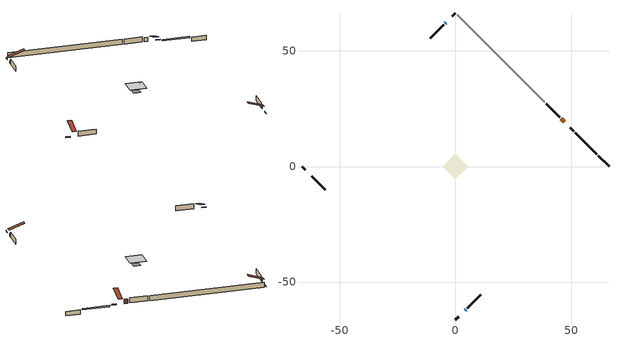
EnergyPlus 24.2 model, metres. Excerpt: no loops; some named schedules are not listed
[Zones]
conditioned space
 floor adiabatic (Floor1 construction): -3.47,0 0,3.47 3.47,0 0,-3.47 z0.67
 floor adiabatic (AdiabaticFloorConstruction): -5.45,0 0,5.45 5.45,0 0,-5.45 z0.67
 floor foundation (Slab1 construction): -2.33,0 0,2.33 2.33,0 0,-2.33 z-1.98
 floor foundation (Slab2 construction): -3.47,0 0,3.47 3.47,0 0,-3.47 z0
 floor foundation (Slab3 construction): -3.08,0 0,3.08 3.08,0 0,-3.08 z0
 wall outside (RimJoist1 construction): 0,-66.44 1.45,-64.99 / -66.44,0 -64.99,-1.45 / 0,66.44 -1.45,64.99 / 51.18,15.27 49.73,16.72 z0.67:0.97
 wall outside (AdiabaticWallConstruction 1): 47.03,19.41 45.86,20.58 z0.67:2.7
 wall outside (AdiabaticWallConstruction): 4.14,-62.3 4.43,-62.01 / -4.14,62.3 -4.43,62.01 z0.67:1.89
 wall outside (Wall1 construction): 5.09,-61.35 11.02,-55.42 / -62.3,-4.14 -56.37,-10.07 / -5.09,61.35 -11.02,55.42 / 45.2,21.24 39.27,27.17 z0.67:3.11
 wall foundation (FoundationWall1 construction): 66.44,0 61.7,4.74 z-1.98:0.15
 wall foundation (FoundationWall2 construction): 61.04,5.4 51.83,14.61 z0:0.67
 wall adiabatic (Wall3 construction): 38.62,27.83 0.66,65.79 z0.67:3.11
 window (WindowConstruction): 4.14,-62.3 4.43,-62.01 z0.67:1.89
 window (WindowConstruction 1): -4.14,62.3 -4.43,62.01 z0.67:1.89
 door (Door): 47.03,19.41 45.86,20.58 z0.67:2.7
 ceiling adiabatic (AdiabaticFloorConstruction): 0,-5.45 5.45,0 0,5.45 -5.45,0 z0.67
 roof outside (Roof1 construction): 3.49,-62.96,3.11 -1.75,-57.72,5.58 -3.13,-59.1,5.58 2.11,-64.34,3.11; -62.96,-3.49,3.11 -57.72,1.75,5.58 -59.1,3.13,5.58 -64.34,-2.11,3.11; -3.49,62.96,3.11 1.75,57.72,5.58 3.13,59.1,5.58 -2.11,64.34,3.11; 47.69,18.75,3.11 42.45,13.52,5.58 43.83,12.14,5.58 49.07,17.37,3.11
[Building]
Building 1: Terrain=Suburbs
[Site:Location]
Erieau AUT_ON: Latitude {deg}=42.25; Longitude {deg}=-81.9; Time Zone {hr}=-5; Elevation {m}=178; Keep Site Location Information=Yes
[Site:GroundTemperature:Shallow]
5.2292, 3.30147, 3.1471, 4.0619, 7.73432, 11.3896, 14.5586, 16.5661, 16.7366, 15.1039, 12.0157, 8.47254
[Site:WaterMainsTemperature]
Calculation Method=Schedule; Temperature Schedule=mains temperature schedule
[Material] Roughness=Rough; Thermal Absorptance=0.9
Name | Thickness {m} | Conductivity {W/m-K} | Density {kg/m3} | Specific Heat {J/kg-K} | Solar Absorptance | Visible Absorptance
asphalt or fiberglass shingles | 0.00635 | 0.162714 | 1121.4 | 1465.45 | 0.95 | 0.95
concrete 4.0 in. | 0.1016 | 1.803125 | 2242.8 | 837.4 | 0.7 | 0.7
concrete 8.0 in. | 0.2032 | 1.803125 | 2242.8 | 837.4 | 0.7 | 0.7
door material | 0.04445 | 0.188738 | 512.64 | 1214.23 | 0.7 | 0.7
floor covering | 0.0127 | 9.015625 | 54.468 | 1339.84 | 0.6 | 0.6
floor covering 1 | 0.0127 | 0.0433444 | 54.468 | 1339.84 | 0.6 | 0.6
floor rigid ins; wall rigid ins | 0.512978 | 0.029427 | 32.04 | 1214.23 | 0.7 | 0.7
floor stud and cavity | 0.0889 | 0.416564 | 50.32683 | 1063.81 | 0.7 | 0.7
floor stud and cavity 1 | 0.1397 | 1.75129 | 37.0049 | 1207.88 | 0.7 | 0.7
furniture material conditioned space 1 | 0.1524 | 0.115458 | 640.8 | 1214.23 | 0.6 | 0.6
gypsum board | 0.0127 | 0.160291 | 801 | 837.4 | 0.6 | 0.6
osb sheathing 0.5 in. | 0.0127 | 0.115458 | 512.64 | 1214.23 | 0.7 | 0.7
osb sheathing 0.5 in. 1 | 0.0127 | 0.115458 | 512.64 | 1214.23 | 0.57 | 0.57
osb sheathing 0.75 in. | 0.01905 | 0.115458 | 512.64 | 1214.23 | 0.7 | 0.7
rim joist stud and cavity | 0.0508 | 0.648972 | 50.32683 | 1063.81 | 0.6 | 0.6
roof stud and cavity | 0.2032 | 4.30861 | 78.34581 | 1123.46 | 0.7 | 0.7
slab rigid ins | 0.0252857 | 0.029427 | 32.04 | 1214.23 | 0.7 | 0.7
wall stud and cavity | 0.1397 | 0.515213 | 139.0536 | 1170.24 | 0.7 | 0.7
wall stud and cavity 1 | 0.1397 | 0.321811 | 139.0536 | 1170.24 | 0.7 | 0.7
wall stud and cavity 2 | 0.0889 | 0.380278 | 52.3479 | 1209.89 | 0.7 | 0.7
wall stud and cavity 3 | 0.0889 | 0.391764 | 83.0341 | 1211.67 | 0.7 | 0.7
wood siding | 0.0254 | 0.102417 | 544.68 | 1172.36 | 0.57 | 0.57
wood siding 1; wood siding 2; wood siding 3 | 0.0254 | 0.102417 | 544.68 | 1172.36 | 0.7 | 0.7
[WindowMaterial:SimpleGlazingSystem]
WindowMaterial: U-Factor {W/m2-K}=6.93965; Solar Heat Gain Coefficient=0.69
[Construction]
AdiabaticFloorConstruction: floor stud and cavity 1, floor rigid ins, osb sheathing 0.75 in., floor covering 1
AdiabaticWallConstruction: wood siding 2, wall rigid ins, wall stud and cavity 2, gypsum board
AdiabaticWallConstruction 1: wood siding 3, wall rigid ins, wall stud and cavity 2, gypsum board
Door: door material
Floor1 construction: floor stud and cavity, floor covering
FoundationWall1 construction; FoundationWall2 construction: concrete 8.0 in.
furniture construction conditioned space 1: furniture material conditioned space 1
PartitionWallConstruction: gypsum board, wall stud and cavity 3, gypsum board
RimJoist1 construction: wood siding 1, rim joist stud and cavity
Roof1 construction: asphalt or fiberglass shingles, osb sheathing 0.75 in., roof stud and cavity, gypsum board
Slab1 construction; Slab3 construction: concrete 4.0 in.
Slab2 construction: slab rigid ins, concrete 4.0 in.
Wall1 construction: wood siding, osb sheathing 0.5 in., wall stud and cavity, gypsum board
Wall3 construction: osb sheathing 0.5 in. 1, wall stud and cavity 1, gypsum board
WindowConstruction; WindowConstruction 1: WindowMaterial
[Zone]
conditioned space: Multiplier=1; Volume {m3}=258.4; Part of Total Floor Area=Yes
[Space]
conditioned space 1: Zone=conditioned space; Volume {m3}=258.4
[SurfaceProperty:ExposedFoundationPerimeter] Exposed Perimeter Calculation Method=TotalExposedPerimeter
Name | Total Exposed Perimeter {m}
Slab1 | 6.706
Slab2 | 13.027
Slab3 | 14.021
[InternalMass] Zone or ZoneList=conditioned space; Space or SpaceList=conditioned space 1
Name | Construction | Surface Area {m2}
furniture mass conditioned space 1 | furniture construction conditioned space 1 | 54.9579
partition wall mass | PartitionWallConstruction | 113.305
[Lights]
interior lighting: Zone or ZoneList or Space or SpaceList=conditioned space 1; Schedule=interior lighting schedule; Design Level Calculation Method=LightingLevel; Lighting Level {W}=343.2; Return Air Fraction=0; Fraction Radiant=0.6; Fraction Visible=0.2; Fraction Replaceable=1
[People]
occupants: Zone or ZoneList or Space or SpaceList=conditioned space 1; Number of People Schedule=occupants schedule; Number of People Calculation Method=People; Number of People=3; Fraction Radiant=0.314171; Sensible Heat Fraction=0.56303; Activity Level Schedule=occupants activity schedule; Carbon Dioxide Generation Rate {m3/s-W}=0; Enable ASHRAE 55 Comfort Warnings=No; Mean Radiant Temperature Calculation Type=EnclosureAveraged
[ElectricEquipment] Zone or ZoneList or Space or SpaceList=conditioned space 1; Design Level Calculation Method=EquipmentLevel
Name | Schedule | Design Level {W} | Fraction Latent | Fraction Radiant | Fraction Lost
clothes dryer | clothes dryer schedule | 140.772 | 0.015 | 0.081 | 0.85
clothes washer | clothes washer schedule | 32.1985 | 0.03 | 0.162 | 0.7
cooking range | cooking range schedule | 208.969 | 0.08 | 0.432 | 0.2
dishwasher | dishwasher schedule | 66.8632 | 0.3 | 0.18 | 0.4
fridge | fridge schedule | 72.9452 | 0 | 0.6 | 0
mech vent house fan | mech vent house fan schedule | 0 | 0 | 0 | 1
mech vent house fan cfis | mech vent house fan cfis schedule | 0 | 0 | 0 | 0
misc plug loads | misc plug loads schedule | 494.7 | 0.045 | 0.513 | 0.1
whole house fan | Always On Discrete | 0 | 0 | 0 | 1
[OtherEquipment] Zone or ZoneList or Space or SpaceList=conditioned space 1; Design Level Calculation Method=EquipmentLevel
Name | Fuel Type | Schedule | Design Level {W} | Fraction Latent | Fraction Radiant | Fraction Lost
clothes dryer 1 | Electricity | clothes dryer schedule | 0 | 0.015 | 0.081 | 0.85
cooking range 1 | Electricity | cooking range schedule | 0 | 0.08 | 0.432 | 0.2
general water use latent | None | general water use schedule | 59.3978 | 1 | 0 | 0
general water use sensible | None | general water use schedule | -58.539 | 0 | 0.6 | 0
mech vent house fan latent load | None | Always On Discrete | 0 | 1 | 0 | 0
mech vent house fan sensible load | None | Always On Discrete | 0 | 0 | 0 | 0
water heater energy adjustment1 | NaturalGas | Always On Discrete | 0.01 | 0 | 0 | 1
[ZoneInfiltration:DesignFlowRate] Zone or ZoneList or Space or SpaceList=conditioned space 1; Schedule=Always On Discrete; Design Flow Rate Calculation Method=Flow/Zone; Design Flow Rate {m3/s}=0
infil flow; natural vent flow; whole house fan flow
[Foundation:Kiva] Initial Indoor Air Temperature {C}=18; Wall Depth Below Slab {m}=0.2032
Name | Wall Height Above Grade {m}
Foundation Kiva 1 | 0.149992
Foundation Kiva 2 | 0.670011
Foundation Kiva 3 | 0.1016
[Foundation:Kiva:Settings]
Soil Conductivity {W/m-K}=0.849921; Soil Density {kg/m3}=1842.3; Soil Specific Heat {J/kg-K}=418.7; Ground Solar Absorptivity=0.9; Ground Thermal Absorptivity=0.9; Ground Surface Roughness {m}=0.03; Far-Field Width {m}=40; Deep-Ground Boundary Condition=ZeroFlux; Deep-Ground Depth {m}=40; Minimum Cell Dimension {m}=0.2; Maximum Cell Growth Coefficient=3; Simulation Timestep=Timestep
[Exterior:Lights]
exterior lighting: Schedule=exterior lighting schedule; Design Level {W}=75.6
[Schedule:Day:Interval]
interior lighting schedule day: No, 01:00, 0.108182, 04:00, 0.0901515, 05:00, 0.0991667, 06:00, 0.162273, 07:00, 0.270455, 08:00, 0.342576, 10:00, 0.369621, 11:00, 0.351591, 12:00, 0.333561, 13:00, 0.324545, 14:00, 0.31553, 15:00, 0.333561, 16:00, 0.369621, 17:00, 0.450758, 18:00, 0.585985, 19:00, 0.775303, 20:00, 0.955606, 21:00, 0.991667, 22:00, 0.712197, 23:00, 0.360606, 24:00, 0.162273
interior lighting schedule day 1: No, 01:00, 0.100909, 04:00, 0.0840909, 05:00, 0.0925, 06:00, 0.151364, 07:00, 0.252273, 08:00, 0.319545, 10:00, 0.344773, 11:00, 0.327955, 12:00, 0.311136, 13:00, 0.302727, 14:00, 0.294318, 15:00, 0.311136, 16:00, 0.344773, 17:00, 0.420455, 18:00, 0.546591, 19:00, 0.723182, 20:00, 0.891364, 21:00, 0.925, 22:00, 0.664318, 23:00, 0.336364, 24:00, 0.151364
interior lighting schedule day 2: No, 01:00, 0.0927273, 04:00, 0.0772727, 05:00, 0.085, 06:00, 0.139091, 07:00, 0.231818, 08:00, 0.293636, 10:00, 0.316818, 11:00, 0.301364, 12:00, 0.285909, 13:00, 0.278182, 14:00, 0.270455, 15:00, 0.285909, 16:00, 0.316818, 17:00, 0.386364, 18:00, 0.502273, 19:00, 0.664545, 20:00, 0.819091, 21:00, 0.85, 22:00, 0.610455, 23:00, 0.309091, 24:00, 0.139091
interior lighting schedule day 3: No, 01:00, 0.0845455, 04:00, 0.0704545, 05:00, 0.0775, 06:00, 0.126818, 07:00, 0.211364, 08:00, 0.267727, 10:00, 0.288864, 11:00, 0.274773, 12:00, 0.260682, 13:00, 0.253636, 14:00, 0.246591, 15:00, 0.260682, 16:00, 0.288864, 17:00, 0.352273, 18:00, 0.457955, 19:00, 0.605909, 20:00, 0.746818, 21:00, 0.775, 22:00, 0.556591, 23:00, 0.281818, 24:00, 0.126818
interior lighting schedule day 4: No, 01:00, 0.0763636, 04:00, 0.0636364, 05:00, 0.07, 06:00, 0.114545, 07:00, 0.190909, 08:00, 0.241818, 10:00, 0.260909, 11:00, 0.248182, 12:00, 0.235455, 13:00, 0.229091, 14:00, 0.222727, 15:00, 0.235455, 16:00, 0.260909, 17:00, 0.318182, 18:00, 0.413636, 19:00, 0.547273, 20:00, 0.674545, 21:00, 0.7, 22:00, 0.502727, 23:00, 0.254545, 24:00, 0.114545
interior lighting schedule day 5: No, 01:00, 0.0727273, 04:00, 0.0606061, 05:00, 0.0666667, 06:00, 0.109091, 07:00, 0.181818, 08:00, 0.230303, 10:00, 0.248485, 11:00, 0.236364, 12:00, 0.224242, 13:00, 0.218182, 14:00, 0.212121, 15:00, 0.224242, 16:00, 0.248485, 17:00, 0.30303, 18:00, 0.393939, 19:00, 0.521212, 20:00, 0.642424, 21:00, 0.666667, 22:00, 0.478788, 23:00, 0.242424, 24:00, 0.109091
interior lighting schedule day 6: No, 01:00, 0.0745455, 04:00, 0.0621212, 05:00, 0.0683333, 06:00, 0.111818, 07:00, 0.186364, 08:00, 0.236061, 10:00, 0.254697, 11:00, 0.242273, 12:00, 0.229848, 13:00, 0.223636, 14:00, 0.217424, 15:00, 0.229848, 16:00, 0.254697, 17:00, 0.310606, 18:00, 0.403788, 19:00, 0.534242, 20:00, 0.658485, 21:00, 0.683333, 22:00, 0.490758, 23:00, 0.248485, 24:00, 0.111818
interior lighting schedule day 7: No, 01:00, 0.08, 04:00, 0.0666667, 05:00, 0.0733333, 06:00, 0.12, 07:00, 0.2, 08:00, 0.253333, 10:00, 0.273333, 11:00, 0.26, 12:00, 0.246667, 13:00, 0.24, 14:00, 0.233333, 15:00, 0.246667, 16:00, 0.273333, 17:00, 0.333333, 18:00, 0.433333, 19:00, 0.573333, 20:00, 0.706667, 21:00, 0.733333, 22:00, 0.526667, 23:00, 0.266667, 24:00, 0.12
interior lighting schedule day 8: No, 01:00, 0.0890909, 04:00, 0.0742424, 05:00, 0.0816667, 06:00, 0.133636, 07:00, 0.222727, 08:00, 0.282121, 10:00, 0.304394, 11:00, 0.289545, 12:00, 0.274697, 13:00, 0.267273, 14:00, 0.259848, 15:00, 0.274697, 16:00, 0.304394, 17:00, 0.371212, 18:00, 0.482576, 19:00, 0.638485, 20:00, 0.78697, 21:00, 0.816667, 22:00, 0.586515, 23:00, 0.29697, 24:00, 0.133636
interior lighting schedule day 9: No, 01:00, 0.0972727, 04:00, 0.0810606, 05:00, 0.0891667, 06:00, 0.145909, 07:00, 0.243182, 08:00, 0.30803, 10:00, 0.332348, 11:00, 0.316136, 12:00, 0.299924, 13:00, 0.291818, 14:00, 0.283712, 15:00, 0.299924, 16:00, 0.332348, 17:00, 0.405303, 18:00, 0.526894, 19:00, 0.697121, 20:00, 0.859242, 21:00, 0.891667, 22:00, 0.640379, 23:00, 0.324242, 24:00, 0.145909
interior lighting schedule default day: No, 24:00, 0
[Schedule:Week:Daily]
interior lighting schedule Week Rule - Jan1-Jan27: interior lighting schedule day, interior lighting schedule day, interior lighting schedule day, interior lighting schedule day, interior lighting schedule day, interior lighting schedule day, interior lighting schedule day, interior lighting schedule default day, interior lighting schedule default day, interior lighting schedule default day, interior lighting schedule default day, interior lighting schedule default day
interior lighting schedule Week Rule - Jan28-Feb3: interior lighting schedule day, interior lighting schedule day, interior lighting schedule day, interior lighting schedule day, interior lighting schedule day 1, interior lighting schedule day 1, interior lighting schedule day 1, interior lighting schedule default day, interior lighting schedule default day, interior lighting schedule default day, interior lighting schedule default day, interior lighting schedule default day
interior lighting schedule Week Rule - Feb4-Feb24: interior lighting schedule day 1, interior lighting schedule day 1, interior lighting schedule day 1, interior lighting schedule day 1, interior lighting schedule day 1, interior lighting schedule day 1, interior lighting schedule day 1, interior lighting schedule default day, interior lighting schedule default day, interior lighting schedule default day, interior lighting schedule default day, interior lighting schedule default day
interior lighting schedule Week Rule - Feb25-Mar3: interior lighting schedule day 1, interior lighting schedule day 1, interior lighting schedule day 1, interior lighting schedule day 1, interior lighting schedule day 2, interior lighting schedule day 2, interior lighting schedule day 2, interior lighting schedule default day, interior lighting schedule default day, interior lighting schedule default day, interior lighting schedule default day, interior lighting schedule default day
interior lighting schedule Week Rule - Mar4-Mar31: interior lighting schedule day 2, interior lighting schedule day 2, interior lighting schedule day 2, interior lighting schedule day 2, interior lighting schedule day 2, interior lighting schedule day 2, interior lighting schedule day 2, interior lighting schedule default day, interior lighting schedule default day, interior lighting schedule default day, interior lighting schedule default day, interior lighting schedule default day
interior lighting schedule Week Rule - Apr1-Apr28: interior lighting schedule day 3, interior lighting schedule day 3, interior lighting schedule day 3, interior lighting schedule day 3, interior lighting schedule day 3, interior lighting schedule day 3, interior lighting schedule day 3, interior lighting schedule default day, interior lighting schedule default day, interior lighting schedule default day, interior lighting schedule default day, interior lighting schedule default day
interior lighting schedule Week Rule - Apr29-May5: interior lighting schedule day 3, interior lighting schedule day 3, interior lighting schedule day 4, interior lighting schedule day 4, interior lighting schedule day 4, interior lighting schedule day 4, interior lighting schedule day 4, interior lighting schedule default day, interior lighting schedule default day, interior lighting schedule default day, interior lighting schedule default day, interior lighting schedule default day
interior lighting schedule Week Rule - May6-May26: interior lighting schedule day 4, interior lighting schedule day 4, interior lighting schedule day 4, interior lighting schedule day 4, interior lighting schedule day 4, interior lighting schedule day 4, interior lighting schedule day 4, interior lighting schedule default day, interior lighting schedule default day, interior lighting schedule default day, interior lighting schedule default day, interior lighting schedule default day
interior lighting schedule Week Rule - May27-Jun2: interior lighting schedule day 4, interior lighting schedule day 4, interior lighting schedule day 4, interior lighting schedule day 4, interior lighting schedule day 4, interior lighting schedule day 5, interior lighting schedule day 5, interior lighting schedule default day, interior lighting schedule default day, interior lighting schedule default day, interior lighting schedule default day, interior lighting schedule default day
interior lighting schedule Week Rule - Jun3-Jun30: interior lighting schedule day 5, interior lighting schedule day 5, interior lighting schedule day 5, interior lighting schedule day 5, interior lighting schedule day 5, interior lighting schedule day 5, interior lighting schedule day 5, interior lighting schedule default day, interior lighting schedule default day, interior lighting schedule default day, interior lighting schedule default day, interior lighting schedule default day
interior lighting schedule Week Rule - Jul1-Jul28: interior lighting schedule day 6, interior lighting schedule day 6, interior lighting schedule day 6, interior lighting schedule day 6, interior lighting schedule day 6, interior lighting schedule day 6, interior lighting schedule day 6, interior lighting schedule default day, interior lighting schedule default day, interior lighting schedule default day, interior lighting schedule default day, interior lighting schedule default day
interior lighting schedule Week Rule - Jul29-Aug4: interior lighting schedule day 6, interior lighting schedule day 6, interior lighting schedule day 6, interior lighting schedule day 7, interior lighting schedule day 7, interior lighting schedule day 7, interior lighting schedule day 7, interior lighting schedule default day, interior lighting schedule default day, interior lighting schedule default day, interior lighting schedule default day, interior lighting schedule default day
interior lighting schedule Week Rule - Aug5-Aug25: interior lighting schedule day 7, interior lighting schedule day 7, interior lighting schedule day 7, interior lighting schedule day 7, interior lighting schedule day 7, interior lighting schedule day 7, interior lighting schedule day 7, interior lighting schedule default day, interior lighting schedule default day, interior lighting schedule default day, interior lighting schedule default day, interior lighting schedule default day
interior lighting schedule Week Rule - Aug26-Sep1: interior lighting schedule day 7, interior lighting schedule day 7, interior lighting schedule day 7, interior lighting schedule day 7, interior lighting schedule day 7, interior lighting schedule day 7, interior lighting schedule day 8, interior lighting schedule default day, interior lighting schedule default day, interior lighting schedule default day, interior lighting schedule default day, interior lighting schedule default day
interior lighting schedule Week Rule - Sep2-Sep29: interior lighting schedule day 8, interior lighting schedule day 8, interior lighting schedule day 8, interior lighting schedule day 8, interior lighting schedule day 8, interior lighting schedule day 8, interior lighting schedule day 8, interior lighting schedule default day, interior lighting schedule default day, interior lighting schedule default day, interior lighting schedule default day, interior lighting schedule default day
interior lighting schedule Week Rule - Sep30-Oct6: interior lighting schedule day 8, interior lighting schedule day 9, interior lighting schedule day 9, interior lighting schedule day 9, interior lighting schedule day 9, interior lighting schedule day 9, interior lighting schedule day 9, interior lighting schedule default day, interior lighting schedule default day, interior lighting schedule default day, interior lighting schedule default day, interior lighting schedule default day
interior lighting schedule Week Rule - Oct7-Oct27: interior lighting schedule day 9, interior lighting schedule day 9, interior lighting schedule day 9, interior lighting schedule day 9, interior lighting schedule day 9, interior lighting schedule day 9, interior lighting schedule day 9, interior lighting schedule default day, interior lighting schedule default day, interior lighting schedule default day, interior lighting schedule default day, interior lighting schedule default day
interior lighting schedule Week Rule - Oct28-Nov3: interior lighting schedule day 9, interior lighting schedule day 9, interior lighting schedule day 9, interior lighting schedule day 9, interior lighting schedule day 10, interior lighting schedule day 10, interior lighting schedule day 10, interior lighting schedule default day, interior lighting schedule default day, interior lighting schedule default day, interior lighting schedule default day, interior lighting schedule default day
interior lighting schedule Week Rule - Nov4-Nov24: interior lighting schedule day 10, interior lighting schedule day 10, interior lighting schedule day 10, interior lighting schedule day 10, interior lighting schedule day 10, interior lighting schedule day 10, interior lighting schedule day 10, interior lighting schedule default day, interior lighting schedule default day, interior lighting schedule default day, interior lighting schedule default day, interior lighting schedule default day
interior lighting schedule Week Rule - Nov25-Dec1: interior lighting schedule day 10, interior lighting schedule day 10, interior lighting schedule day 10, interior lighting schedule day 10, interior lighting schedule day 10, interior lighting schedule day 10, interior lighting schedule day 11, interior lighting schedule default day, interior lighting schedule default day, interior lighting schedule default day, interior lighting schedule default day, interior lighting schedule default day
interior lighting schedule Week Rule - Dec2-Dec31: interior lighting schedule day 11, interior lighting schedule day 11, interior lighting schedule day 11, interior lighting schedule day 11, interior lighting schedule day 11, interior lighting schedule day 11, interior lighting schedule day 11, interior lighting schedule default day, interior lighting schedule default day, interior lighting schedule default day, interior lighting schedule default day, interior lighting schedule default day
occupants schedule Week Rule - Jan1-Dec31: occupants schedule day, occupants schedule day, occupants schedule day, occupants schedule day, occupants schedule day, occupants schedule day, occupants schedule day, occupants schedule default day, occupants schedule default day, occupants schedule default day, occupants schedule default day, occupants schedule default day
clothes dryer schedule Week Rule - Jan1-Dec31: clothes dryer schedule day, clothes dryer schedule day, clothes dryer schedule day, clothes dryer schedule day, clothes dryer schedule day, clothes dryer schedule day, clothes dryer schedule day, clothes dryer schedule default day, clothes dryer schedule default day, clothes dryer schedule default day, clothes dryer schedule default day, clothes dryer schedule default day
clothes washer schedule Week Rule - Jan1-Dec31: clothes washer schedule day, clothes washer schedule day, clothes washer schedule day, clothes washer schedule day, clothes washer schedule day, clothes washer schedule day, clothes washer schedule day, clothes washer schedule default day, clothes washer schedule default day, clothes washer schedule default day, clothes washer schedule default day, clothes washer schedule default day
cooking range schedule Week Rule - Jan1-Dec31: cooking range schedule day, cooking range schedule day, cooking range schedule day, cooking range schedule day, cooking range schedule day, cooking range schedule day, cooking range schedule day, cooking range schedule default day, cooking range schedule default day, cooking range schedule default day, cooking range schedule default day, cooking range schedule default day
dishwasher schedule Week Rule - Jan1-Dec31: dishwasher schedule day, dishwasher schedule day, dishwasher schedule day, dishwasher schedule day, dishwasher schedule day, dishwasher schedule day, dishwasher schedule day, dishwasher schedule default day, dishwasher schedule default day, dishwasher schedule default day, dishwasher schedule default day, dishwasher schedule default day
misc plug loads schedule Week Rule - Jan1-Dec31: misc plug loads schedule day, misc plug loads schedule day, misc plug loads schedule day, misc plug loads schedule day, misc plug loads schedule day, misc plug loads schedule day, misc plug loads schedule day, misc plug loads schedule default day, misc plug loads schedule default day, misc plug loads schedule default day, misc plug loads schedule default day, misc plug loads schedule default day
general water use schedule Week Rule - Jan1-Dec31: general water use schedule day, general water use schedule day, general water use schedule day, general water use schedule day, general water use schedule day, general water use schedule day, general water use schedule day, general water use schedule default day, general water use schedule default day, general water use schedule default day, general water use schedule default day, general water use schedule default day
exterior lighting schedule Week Rule - Jan1-Jan27: exterior lighting schedule day, exterior lighting schedule day, exterior lighting schedule day, exterior lighting schedule day, exterior lighting schedule day, exterior lighting schedule day, exterior lighting schedule day, exterior lighting schedule default day, exterior lighting schedule default day, exterior lighting schedule default day, exterior lighting schedule default day, exterior lighting schedule default day
exterior lighting schedule Week Rule - Jan28-Feb3: exterior lighting schedule day, exterior lighting schedule day, exterior lighting schedule day, exterior lighting schedule day, exterior lighting schedule day 1, exterior lighting schedule day 1, exterior lighting schedule day 1, exterior lighting schedule default day, exterior lighting schedule default day, exterior lighting schedule default day, exterior lighting schedule default day, exterior lighting schedule default day
exterior lighting schedule Week Rule - Feb4-Feb24: exterior lighting schedule day 1, exterior lighting schedule day 1, exterior lighting schedule day 1, exterior lighting schedule day 1, exterior lighting schedule day 1, exterior lighting schedule day 1, exterior lighting schedule day 1, exterior lighting schedule default day, exterior lighting schedule default day, exterior lighting schedule default day, exterior lighting schedule default day, exterior lighting schedule default day
exterior lighting schedule Week Rule - Feb25-Mar3: exterior lighting schedule day 1, exterior lighting schedule day 1, exterior lighting schedule day 1, exterior lighting schedule day 1, exterior lighting schedule day 2, exterior lighting schedule day 2, exterior lighting schedule day 2, exterior lighting schedule default day, exterior lighting schedule default day, exterior lighting schedule default day, exterior lighting schedule default day, exterior lighting schedule default day
exterior lighting schedule Week Rule - Mar4-Mar31: exterior lighting schedule day 2, exterior lighting schedule day 2, exterior lighting schedule day 2, exterior lighting schedule day 2, exterior lighting schedule day 2, exterior lighting schedule day 2, exterior lighting schedule day 2, exterior lighting schedule default day, exterior lighting schedule default day, exterior lighting schedule default day, exterior lighting schedule default day, exterior lighting schedule default day
exterior lighting schedule Week Rule - Apr1-Apr28: exterior lighting schedule day 3, exterior lighting schedule day 3, exterior lighting schedule day 3, exterior lighting schedule day 3, exterior lighting schedule day 3, exterior lighting schedule day 3, exterior lighting schedule day 3, exterior lighting schedule default day, exterior lighting schedule default day, exterior lighting schedule default day, exterior lighting schedule default day, exterior lighting schedule default day
exterior lighting schedule Week Rule - Apr29-May5: exterior lighting schedule day 3, exterior lighting schedule day 3, exterior lighting schedule day 4, exterior lighting schedule day 4, exterior lighting schedule day 4, exterior lighting schedule day 4, exterior lighting schedule day 4, exterior lighting schedule default day, exterior lighting schedule default day, exterior lighting schedule default day, exterior lighting schedule default day, exterior lighting schedule default day
exterior lighting schedule Week Rule - May6-May26: exterior lighting schedule day 4, exterior lighting schedule day 4, exterior lighting schedule day 4, exterior lighting schedule day 4, exterior lighting schedule day 4, exterior lighting schedule day 4, exterior lighting schedule day 4, exterior lighting schedule default day, exterior lighting schedule default day, exterior lighting schedule default day, exterior lighting schedule default day, exterior lighting schedule default day
exterior lighting schedule Week Rule - May27-Jun2: exterior lighting schedule day 4, exterior lighting schedule day 4, exterior lighting schedule day 4, exterior lighting schedule day 4, exterior lighting schedule day 4, exterior lighting schedule day 5, exterior lighting schedule day 5, exterior lighting schedule default day, exterior lighting schedule default day, exterior lighting schedule default day, exterior lighting schedule default day, exterior lighting schedule default day
exterior lighting schedule Week Rule - Jun3-Jun30: exterior lighting schedule day 5, exterior lighting schedule day 5, exterior lighting schedule day 5, exterior lighting schedule day 5, exterior lighting schedule day 5, exterior lighting schedule day 5, exterior lighting schedule day 5, exterior lighting schedule default day, exterior lighting schedule default day, exterior lighting schedule default day, exterior lighting schedule default day, exterior lighting schedule default day
exterior lighting schedule Week Rule - Jul1-Jul28: exterior lighting schedule day 6, exterior lighting schedule day 6, exterior lighting schedule day 6, exterior lighting schedule day 6, exterior lighting schedule day 6, exterior lighting schedule day 6, exterior lighting schedule day 6, exterior lighting schedule default day, exterior lighting schedule default day, exterior lighting schedule default day, exterior lighting schedule default day, exterior lighting schedule default day
exterior lighting schedule Week Rule - Jul29-Aug4: exterior lighting schedule day 6, exterior lighting schedule day 6, exterior lighting schedule day 6, exterior lighting schedule day 7, exterior lighting schedule day 7, exterior lighting schedule day 7, exterior lighting schedule day 7, exterior lighting schedule default day, exterior lighting schedule default day, exterior lighting schedule default day, exterior lighting schedule default day, exterior lighting schedule default day
exterior lighting schedule Week Rule - Aug5-Aug25: exterior lighting schedule day 7, exterior lighting schedule day 7, exterior lighting schedule day 7, exterior lighting schedule day 7, exterior lighting schedule day 7, exterior lighting schedule day 7, exterior lighting schedule day 7, exterior lighting schedule default day, exterior lighting schedule default day, exterior lighting schedule default day, exterior lighting schedule default day, exterior lighting schedule default day
exterior lighting schedule Week Rule - Aug26-Sep1: exterior lighting schedule day 7, exterior lighting schedule day 7, exterior lighting schedule day 7, exterior lighting schedule day 7, exterior lighting schedule day 7, exterior lighting schedule day 7, exterior lighting schedule day 8, exterior lighting schedule default day, exterior lighting schedule default day, exterior lighting schedule default day, exterior lighting schedule default day, exterior lighting schedule default day
exterior lighting schedule Week Rule - Sep2-Sep29: exterior lighting schedule day 8, exterior lighting schedule day 8, exterior lighting schedule day 8, exterior lighting schedule day 8, exterior lighting schedule day 8, exterior lighting schedule day 8, exterior lighting schedule day 8, exterior lighting schedule default day, exterior lighting schedule default day, exterior lighting schedule default day, exterior lighting schedule default day, exterior lighting schedule default day
exterior lighting schedule Week Rule - Sep30-Oct6: exterior lighting schedule day 8, exterior lighting schedule day 9, exterior lighting schedule day 9, exterior lighting schedule day 9, exterior lighting schedule day 9, exterior lighting schedule day 9, exterior lighting schedule day 9, exterior lighting schedule default day, exterior lighting schedule default day, exterior lighting schedule default day, exterior lighting schedule default day, exterior lighting schedule default day
exterior lighting schedule Week Rule - Oct7-Oct27: exterior lighting schedule day 9, exterior lighting schedule day 9, exterior lighting schedule day 9, exterior lighting schedule day 9, exterior lighting schedule day 9, exterior lighting schedule day 9, exterior lighting schedule day 9, exterior lighting schedule default day, exterior lighting schedule default day, exterior lighting schedule default day, exterior lighting schedule default day, exterior lighting schedule default day
exterior lighting schedule Week Rule - Oct28-Nov3: exterior lighting schedule day 9, exterior lighting schedule day 9, exterior lighting schedule day 9, exterior lighting schedule day 9, exterior lighting schedule day 10, exterior lighting schedule day 10, exterior lighting schedule day 10, exterior lighting schedule default day, exterior lighting schedule default day, exterior lighting schedule default day, exterior lighting schedule default day, exterior lighting schedule default day
exterior lighting schedule Week Rule - Nov4-Nov24: exterior lighting schedule day 10, exterior lighting schedule day 10, exterior lighting schedule day 10, exterior lighting schedule day 10, exterior lighting schedule day 10, exterior lighting schedule day 10, exterior lighting schedule day 10, exterior lighting schedule default day, exterior lighting schedule default day, exterior lighting schedule default day, exterior lighting schedule default day, exterior lighting schedule default day
exterior lighting schedule Week Rule - Nov25-Dec1: exterior lighting schedule day 10, exterior lighting schedule day 10, exterior lighting schedule day 10, exterior lighting schedule day 10, exterior lighting schedule day 10, exterior lighting schedule day 10, exterior lighting schedule day 11, exterior lighting schedule default day, exterior lighting schedule default day, exterior lighting schedule default day, exterior lighting schedule default day, exterior lighting schedule default day
exterior lighting schedule Week Rule - Dec2-Dec31: exterior lighting schedule day 11, exterior lighting schedule day 11, exterior lighting schedule day 11, exterior lighting schedule day 11, exterior lighting schedule day 11, exterior lighting schedule day 11, exterior lighting schedule day 11, exterior lighting schedule default day, exterior lighting schedule default day, exterior lighting schedule default day, exterior lighting schedule default day, exterior lighting schedule default day
[Schedule:Year]
interior lighting schedule: interior lighting schedule Week Rule - Jan1-Jan27, 1, 1, 1, 27, interior lighting schedule Week Rule - Jan28-Feb3, 1, 28, 2, 3, interior lighting schedule Week Rule - Feb4-Feb24, 2, 4, 2, 24, interior lighting schedule Week Rule - Feb25-Mar3, 2, 25, 3, 3, interior lighting schedule Week Rule - Mar4-Mar31, 3, 4, 3, 31, interior lighting schedule Week Rule - Apr1-Apr28, 4, 1, 4, 28, interior lighting schedule Week Rule - Apr29-May5, 4, 29, 5, 5, interior lighting schedule Week Rule - May6-May26, 5, 6, 5, 26, interior lighting schedule Week Rule - May27-Jun2, 5, 27, 6, 2, interior lighting schedule Week Rule - Jun3-Jun30, 6, 3, 6, 30, interior lighting schedule Week Rule - Jul1-Jul28, 7, 1, 7, 28, interior lighting schedule Week Rule - Jul29-Aug4, 7, 29, 8, 4, interior lighting schedule Week Rule - Aug5-Aug25, 8, 5, 8, 25, interior lighting schedule Week Rule - Aug26-Sep1, 8, 26, 9, 1, interior lighting schedule Week Rule - Sep2-Sep29, 9, 2, 9, 29, interior lighting schedule Week Rule - Sep30-Oct6, 9, 30, 10, 6, interior lighting schedule Week Rule - Oct7-Oct27, 10, 7, 10, 27, interior lighting schedule Week Rule - Oct28-Nov3, 10, 28, 11, 3, interior lighting schedule Week Rule - Nov4-Nov24, 11, 4, 11, 24, interior lighting schedule Week Rule - Nov25-Dec1, 11, 25, 12, 1, interior lighting schedule Week Rule - Dec2-Dec31, 12, 2, 12, 31
occupants schedule: occupants schedule Week Rule - Jan1-Dec31, 1, 1, 12, 31
clothes dryer schedule: clothes dryer schedule Week Rule - Jan1-Dec31, 1, 1, 12, 31
clothes washer schedule: clothes washer schedule Week Rule - Jan1-Dec31, 1, 1, 12, 31
cooking range schedule: cooking range schedule Week Rule - Jan1-Dec31, 1, 1, 12, 31
dishwasher schedule: dishwasher schedule Week Rule - Jan1-Dec31, 1, 1, 12, 31
misc plug loads schedule: misc plug loads schedule Week Rule - Jan1-Dec31, 1, 1, 12, 31
general water use schedule: general water use schedule Week Rule - Jan1-Dec31, 1, 1, 12, 31
exterior lighting schedule: exterior lighting schedule Week Rule - Jan1-Jan27, 1, 1, 1, 27, exterior lighting schedule Week Rule - Jan28-Feb3, 1, 28, 2, 3, exterior lighting schedule Week Rule - Feb4-Feb24, 2, 4, 2, 24, exterior lighting schedule Week Rule - Feb25-Mar3, 2, 25, 3, 3, exterior lighting schedule Week Rule - Mar4-Mar31, 3, 4, 3, 31, exterior lighting schedule Week Rule - Apr1-Apr28, 4, 1, 4, 28, exterior lighting schedule Week Rule - Apr29-May5, 4, 29, 5, 5, exterior lighting schedule Week Rule - May6-May26, 5, 6, 5, 26, exterior lighting schedule Week Rule - May27-Jun2, 5, 27, 6, 2, exterior lighting schedule Week Rule - Jun3-Jun30, 6, 3, 6, 30, exterior lighting schedule Week Rule - Jul1-Jul28, 7, 1, 7, 28, exterior lighting schedule Week Rule - Jul29-Aug4, 7, 29, 8, 4, exterior lighting schedule Week Rule - Aug5-Aug25, 8, 5, 8, 25, exterior lighting schedule Week Rule - Aug26-Sep1, 8, 26, 9, 1, exterior lighting schedule Week Rule - Sep2-Sep29, 9, 2, 9, 29, exterior lighting schedule Week Rule - Sep30-Oct6, 9, 30, 10, 6, exterior lighting schedule Week Rule - Oct7-Oct27, 10, 7, 10, 27, exterior lighting schedule Week Rule - Oct28-Nov3, 10, 28, 11, 3, exterior lighting schedule Week Rule - Nov4-Nov24, 11, 4, 11, 24, exterior lighting schedule Week Rule - Nov25-Dec1, 11, 25, 12, 1, exterior lighting schedule Week Rule - Dec2-Dec31, 12, 2, 12, 31
[Schedule:Constant]
Name | Hourly Value
occupants activity schedule | 117.228
fridge schedule | 0
mech vent house fan schedule; mech vent house fan cfis schedule; Always On Discrete | 1
[Schedule:Compact]
mains temperature schedule: Through: 01/01, For: AllDays, Until: 24:00, 8.89333, Through: 01/02, For: AllDays, Until: 24:00, 8.82722, Through: 01/03, For: AllDays, Until: 24:00, 8.76167, Through: 01/04, For: AllDays, Until: 24:00, 8.69778, Through: 01/05, For: AllDays, Until: 24:00, 8.635, Through: 01/06, For: AllDays, Until: 24:00, 8.57333, Through: 01/07, For: AllDays, Until: 24:00, 8.51333, Through: 01/08, For: AllDays, Until: 24:00, 8.455, Through: 01/09, For: AllDays, Until: 24:00, 8.39778, Through: 01/10, For: AllDays, Until: 24:00, 8.34167, Through: 01/11, For: AllDays, Until: 24:00, 8.28722, Through: 01/12, For: AllDays, Until: 24:00, 8.23444, Through: 01/13, For: AllDays, Until: 24:00, 8.18278, Through: 01/14, For: AllDays, Until: 24:00, 8.13222, Through: 01/15, For: AllDays, Until: 24:00, 8.08389, Through: 01/16, For: AllDays, Until: 24:00, 8.03667, Through: 01/17, For: AllDays, Until: 24:00, 7.99111, Through: 01/18, For: AllDays, Until: 24:00, 7.94667, Through: 01/19, For: AllDays, Until: 24:00, 7.90389, Through: 01/20, For: AllDays, Until: 24:00, 7.86278, Through: 01/21, For: AllDays, Until: 24:00, 7.82333, Through: 01/22, For: AllDays, Until: 24:00, 7.78556, Through: 01/23, For: AllDays, Until: 24:00, 7.74889, Through: 01/24, For: AllDays, Until: 24:00, 7.71444, Through: 01/25, For: AllDays, Until: 24:00, 7.68111, Through: 01/26, For: AllDays, Until: 24:00, 7.64944, Through: 01/27, For: AllDays, Until: 24:00, 7.61944, Through: 01/28, For: AllDays, Until: 24:00, 7.59111, Through: 01/29, For: AllDays, Until: 24:00, 7.56444, Through: 01/30, For: AllDays, Until: 24:00, 7.53944, Through: 01/31, For: AllDays, Until: 24:00, 7.51611, Through: 02/01, For: AllDays, Until: 24:00, 7.49444, Through: 02/02, For: AllDays, Until: 24:00, 7.47389, Through: 02/03, For: AllDays, Until: 24:00, 7.45556, Through: 02/04, For: AllDays, Until: 24:00, 7.43889, Through: 02/05, For: AllDays, Until: 24:00, 7.42389, Through: 02/06, For: AllDays, Until: 24:00, 7.41056, Through: 02/07, For: AllDays, Until: 24:00, 7.39889, Through: 02/08, For: AllDays, Until: 24:00, 7.38833, Through: 02/09, For: AllDays, Until: 24:00, 7.38, Through: 02/10, For: AllDays, Until: 24:00, 7.37389, Through: 02/11, For: AllDays, Until: 24:00, 7.36889, Through: 02/12, For: AllDays, Until: 24:00, 7.36556, Through: 02/13, For: AllDays, Until: 24:00, 7.36389, Through: 02/14, For: AllDays, Until: 24:00, 7.36389, Through: 02/15, For: AllDays, Until: 24:00, 7.36611, Through: 02/16, For: AllDays, Until: 24:00, 7.36944, Through: 02/17, For: AllDays, Until: 24:00, 7.375, Through: 02/18, For: AllDays, Until: 24:00, 7.38167, Through: 02/19, For: AllDays, Until: 24:00, 7.39056, Through: 02/20, For: AllDays, Until: 24:00, 7.40056, Through: 02/21, For: AllDays, Until: 24:00, 7.41278, Through: 02/22, For: AllDays, Until: 24:00, 7.42667, Through: 02/23, For: AllDays, Until: 24:00, 7.44222, Through: 02/24, For: AllDays, Until: 24:00, 7.45889, Through: 02/25, For: AllDays, Until: 24:00, 7.47778, Through: 02/26, For: AllDays, Until: 24:00, 7.49833, Through: 02/27, For: AllDays, Until: 24:00, 7.52056, Through: 02/28, For: AllDays, Until: 24:00, 7.54444, Through: 03/01, For: AllDays, Until: 24:00, 7.56944, Through: 03/02, For: AllDays, Until: 24:00, 7.59667, Through: 03/03, For: AllDays, Until: 24:00, 7.62556, Through: 03/04, For: AllDays, Until: 24:00, 7.65556, Through: 03/05, For: AllDays, Until: 24:00, 7.68778, Through: 03/06, For: AllDays, Until: 24:00, 7.72111, Through: 03/07, For: AllDays, Until: 24:00, 7.75611, Through: 03/08, For: AllDays, Until: 24:00, 7.79278, Through: 03/09, For: AllDays, Until: 24:00, 7.83111, Through: 03/10, For: AllDays, Until: 24:00, 7.87111, Through: 03/11, For: AllDays, Until: 24:00, 7.91222, Through: 03/12, For: AllDays, Until: 24:00, 7.95556, Through: 03/13, For: AllDays, Until: 24:00, 8, Through: 03/14, For: AllDays, Until: 24:00, 8.04556, Through: 03/15, For: AllDays, Until: 24:00, 8.09333, Through: 03/16, For: AllDays, Until: 24:00, 8.14222, Through: 03/17, For: AllDays, Until: 24:00, 8.19278, Through: 03/18, For: AllDays, Until: 24:00, 8.24444, Through: 03/19, For: AllDays, Until: 24:00, 8.29778, Through: 03/20, For: AllDays, Until: 24:00, 8.35278, Through: 03/21, For: AllDays, Until: 24:00, 8.40889, Through: 03/22, For: AllDays, Until: 24:00, 8.46611, Through: 03/23, For: AllDays, Until: 24:00, 8.52556, Through: 03/24, For: AllDays, Until: 24:00, 8.58556, Through: 03/25, For: AllDays, Until: 24:00, 8.64722, Through: 03/26, For: AllDays, Until: 24:00, 8.71, Through: 03/27, For: AllDays, Until: 24:00, 8.77444, Through: 03/28, For: AllDays, Until: 24:00, 8.84, Through: 03/29, For: AllDays, Until: 24:00, 8.90667, Through: 03/30, For: AllDays, Until: 24:00, 8.975, Through: 03/31, For: AllDays, Until: 24:00, 9.04389, Through: 04/01, For: AllDays, Until: 24:00, 9.11444, Through: 04/02, For: AllDays, Until: 24:00, 9.18611, Through: 04/03, For: AllDays, Until: 24:00, 9.25889, Through: 04/04, For: AllDays, Until: 24:00, 9.33278, Through: 04/05, For: AllDays, Until: 24:00, 9.40833, Through: 04/06, For: AllDays, Until: 24:00, 9.48444, Through: 04/07, For: AllDays, Until: 24:00, 9.56167, Through: 04/08, For: AllDays, Until: 24:00, 9.64, Through: 04/09, For: AllDays, Until: 24:00, 9.71889, Through: 04/10, For: AllDays, Until: 24:00, 9.79944, Through: 04/11, For: AllDays, Until: 24:00, 9.88056, Through: 04/12, For: AllDays, Until: 24:00, 9.96333, Through: 04/13, For: AllDays, Until: 24:00, 10.0461, Through: 04/14, For: AllDays, Until: 24:00, 10.1306, Through: 04/15, For: AllDays, Until: 24:00, 10.2156, Through: 04/16, For: AllDays, Until: 24:00, 10.3011, Through: 04/17, For: AllDays, Until: 24:00, 10.3878, Through: 04/18, For: AllDays, Until: 24:00, 10.4756, Through: 04/19, For: AllDays, Until: 24:00, 10.5639, Through: 04/20, For: AllDays, Until: 24:00, 10.6528, Through: 04/21, For: AllDays, Until: 24:00, 10.7422, Through: 04/22, For: AllDays, Until: 24:00, 10.8328, Through: 04/23, For: AllDays, Until: 24:00, 10.9239, Through: 04/24, For: AllDays, Until: 24:00, 11.0156, Through: 04/25, For: AllDays, Until: 24:00, 11.1083, Through: 04/26, For: AllDays, Until: 24:00, 11.2011, Through: 04/27, For: AllDays, Until: 24:00, 11.295, Through: 04/28, For: AllDays, Until: 24:00, 11.3889, Through: 04/29, For: AllDays, Until: 24:00, 11.4833, Through: 04/30, For: AllDays, Until: 24:00, 11.5783, Through: 05/01, For: AllDays, Until: 24:00, 11.6739, Through: 05/02, For: AllDays, Until: 24:00, 11.77, Through: 05/03, For: AllDays, Until: 24:00, 11.8661, Through: 05/04, For: AllDays, Until: 24:00, 11.9633, Through: 05/05, For: AllDays, Until: 24:00, 12.06, Through: 05/06, For: AllDays, Until: 24:00, 12.1578, Through: 05/07, For: AllDays, Until: 24:00, 12.255, Through: 05/08, For: AllDays, Until: 24:00, 12.3533, Through: 05/09, For: AllDays, Until: 24:00, 12.4511, Through: 05/10, For: AllDays, Until: 24:00, 12.5494, Through: 05/11, For: AllDays, Until: 24:00, 12.6483, Through: 05/12, For: AllDays, Until: 24:00, 12.7467, Through: 05/13, For: AllDays, Until: 24:00, 12.8456, Through: 05/14, For: AllDays, Until: 24:00, 12.9444, Through: 05/15, For: AllDays, Until: 24:00, 13.0433, Through: 05/16, For: AllDays, Until: 24:00, 13.1422, Through: 05/17, For: AllDays, Until: 24:00, 13.2411, Through: 05/18, For: AllDays, Until: 24:00, 13.34, Through: 05/19, For: AllDays, Until: 24:00, 13.4383, Through: 05/20, For: AllDays, Until: 24:00, 13.5372, Through: 05/21, For: AllDays, Until: 24:00, 13.6356, Through: 05/22, For: AllDays, Until: 24:00, 13.7339, Through: 05/23, For: AllDays, Until: 24:00, 13.8322, Through: 05/24, For: AllDays, Until: 24:00, 13.9306, Through: 05/25, For: AllDays, Until: 24:00, 14.0283, Through: 05/26, For: AllDays, Until: 24:00, 14.1256, Through: 05/27, For: AllDays, Until: 24:00, 14.2228, Through: 05/28, For: AllDays, Until: 24:00, 14.3194, Through: 05/29, For: AllDays, Until: 24:00, 14.4161, Through: 05/30, For: AllDays, Until: 24:00, 14.5122, Through: 05/31, For: AllDays, Until: 24:00, 14.6078, Through: 06/01, For: AllDays, Until: 24:00, 14.7033, Through: 06/02, For: AllDays, Until: 24:00, 14.7978, Through: 06/03, For: AllDays, Until: 24:00, 14.8922, Through: 06/04, For: AllDays, Until: 24:00, 14.9861, Through: 06/05, For: AllDays, Until: 24:00, 15.0789, Through: 06/06, For: AllDays, Until: 24:00, 15.1717, Through: 06/07, For: AllDays, Until: 24:00, 15.2639, Through: 06/08, For: AllDays, Until: 24:00, 15.355, Through: 06/09, For: AllDays, Until: 24:00, 15.4456, Through: 06/10, For: AllDays, Until: 24:00, 15.5356, Through: 06/11, For: AllDays, Until: 24:00, 15.625, Through: 06/12, For: AllDays, Until: 24:00, 15.7139, Through: 06/13, For: AllDays, Until: 24:00, 15.8017, Through: 06/14, For: AllDays, Until: 24:00, 15.8883, Through: 06/15, For: AllDays, Until: 24:00, 15.9744, Through: 06/16, For: AllDays, Until: 24:00, 16.06, Through: 06/17, For: AllDays, Until: 24:00, 16.1444, Through: 06/18, For: AllDays, Until: 24:00, 16.2278, Through: 06/19, For: AllDays, Until: 24:00, 16.3106, Through: 06/20, For: AllDays, Until: 24:00, 16.3922, Through: 06/21, For: AllDays, Until: 24:00, 16.4728, Through: 06/22, For: AllDays, Until: 24:00, 16.5522, Through: 06/23, For: AllDays, Until: 24:00, 16.6311, Through: 06/24, For: AllDays, Until: 24:00, 16.7089, Through: 06/25, For: AllDays, Until: 24:00, 16.7856, Through: 06/26, For: AllDays, Until: 24:00, 16.8606, Through: 06/27, For: AllDays, Until: 24:00, 16.935, Through: 06/28, For: AllDays, Until: 24:00, 17.0083, Through: 06/29, For: AllDays, Until: 24:00, 17.0806, Through: 06/30, For: AllDays, Until: 24:00, 17.1511, Through: 07/01, For: AllDays, Until: 24:00, 17.2211, Through: 07/02, For: AllDays, Until: 24:00, 17.2894, Through: 07/03, For: AllDays, Until: 24:00, 17.3567, Through: 07/04, For: AllDays, Until: 24:00, 17.4228, Through: 07/05, For: AllDays, Until: 24:00, 17.4878, Through: 07/06, For: AllDays, Until: 24:00, 17.5511, Through: 07/07, For: AllDays, Until: 24:00, 17.6133, Through: 07/08, For: AllDays, Until: 24:00, 17.6739, Through: 07/09, For: AllDays, Until: 24:00, 17.7333, Through: 07/10, For: AllDays, Until: 24:00, 17.7911, Through: 07/11, For: AllDays, Until: 24:00, 17.8478, Through: 07/12, For: AllDays, Until: 24:00, 17.9033, Through: 07/13, For: AllDays, Until: 24:00, 17.9572, Through: 07/14, For: AllDays, Until: 24:00, 18.0094, Through: 07/15, For: AllDays, Until: 24:00, 18.0606, Through: 07/16, For: AllDays, Until: 24:00, 18.11, Through: 07/17, For: AllDays, Until: 24:00, 18.1578, Through: 07/18, For: AllDays, Until: 24:00, 18.2044, Through: 07/19, For: AllDays, Until: 24:00, 18.2494, Through: 07/20, For: AllDays, Until: 24:00, 18.2928, Through: 07/21, For: AllDays, Until: 24:00, 18.335, Through: 07/22, For: AllDays, Until: 24:00, 18.3756, Through: 07/23, For: AllDays, Until: 24:00, 18.4139, Through: 07/24, For: AllDays, Until: 24:00, 18.4517, Through: 07/25, For: AllDays, Until: 24:00, 18.4872, Through: 07/26, For: AllDays, Until: 24:00, 18.5211, Through: 07/27, For: AllDays, Until: 24:00, 18.5539, Through: 07/28, For: AllDays, Until: 24:00, 18.5844, Through: 07/29, For: AllDays, Until: 24:00, 18.6139, Through: 07/30, For: AllDays, Until: 24:00, 18.6417, Through: 07/31, For: AllDays, Until: 24:00, 18.6678, Through: 08/01, For: AllDays, Until: 24:00, 18.6917, Through: 08/02, For: AllDays, Until: 24:00, 18.7144, Through: 08/03, For: AllDays, Until: 24:00, 18.7356, Through: 08/04, For: AllDays, Until: 24:00, 18.755, Through: 08/05, For: AllDays, Until: 24:00, 18.7728, Through: 08/06, For: AllDays, Until: 24:00, 18.7889, Through: 08/07, For: AllDays, Until: 24:00, 18.8028, Through: 08/08, For: AllDays, Until: 24:00, 18.8156, Through: 08/09, For: AllDays, Until: 24:00, 18.8267, Through: 08/10, For: AllDays, Until: 24:00, 18.8361, Through: 08/11, For: AllDays, Until: 24:00, 18.8433, Through: 08/12, For: AllDays, Until: 24:00, 18.8494, Through: 08/13, For: AllDays, Until: 24:00, 18.8533, Through: 08/14, For: AllDays, Until: 24:00, 18.8561, Through: 08/15, For: AllDays, Until: 24:00, 18.8567, Through: 08/16, For: AllDays, Until: 24:00, 18.8561, Through: 08/17, For: AllDays, Until: 24:00, 18.8533, Through: 08/18, For: AllDays, Until: 24:00, 18.8489, Through: 08/19, For: AllDays, Until: 24:00, 18.8428, Through: 08/20, For: AllDays, Until: 24:00, 18.835, Through: 08/21, For: AllDays, Until: 24:00, 18.8256, Through: 08/22, For: AllDays, Until: 24:00, 18.8144, Through: 08/23, For: AllDays, Until: 24:00, 18.8017, Through: 08/24, For: AllDays, Until: 24:00, 18.7872, Through: 08/25, For: AllDays, Until: 24:00, 18.7711, Through: 08/26, For: AllDays, Until: 24:00, 18.7533, Through: 08/27, For: AllDays, Until: 24:00, 18.7339, Through: 08/28, For: AllDays, Until: 24:00, 18.7128, Through: 08/29, For: AllDays, Until: 24:00, 18.69, Through: 08/30, For: AllDays, Until: 24:00, 18.6656, Through: 08/31, For: AllDays, Until: 24:00, 18.6394, Through: 09/01, For: AllDays, Until: 24:00, 18.6117, Through: 09/02, For: AllDays, Until: 24:00, 18.5822, Through: 09/03, For: AllDays, Until: 24:00, 18.5511, Through: 09/04, For: AllDays, Until: 24:00, 18.5183, Through: 09/05, For: AllDays, Until: 24:00, 18.4839, Through: 09/06, For: AllDays, Until: 24:00, 18.4483, Through: 09/07, For: AllDays, Until: 24:00, 18.4111, Through: 09/08, For: AllDays, Until: 24:00, 18.3717, Through: 09/09, For: AllDays, Until: 24:00, 18.3311, Through: 09/10, For: AllDays, Until: 24:00, 18.2894, Through: 09/11, For: AllDays, Until: 24:00, 18.2456, Through: 09/12, For: AllDays, Until: 24:00, 18.2006, Through: 09/13, For: AllDays, Until: 24:00, 18.1539, Through: 09/14, For: AllDays, Until: 24:00, 18.1056, Through: 09/15, For: AllDays, Until: 24:00, 18.0561, Through: 09/16, For: AllDays, Until: 24:00, 18.005, Through: 09/17, For: AllDays, Until: 24:00, 17.9528, Through: 09/18, For: AllDays, Until: 24:00, 17.8983, Through: 09/19, For: AllDays, Until: 24:00, 17.8433, Through: 09/20, For: AllDays, Until: 24:00, 17.7867, Through: 09/21, For: AllDays, Until: 24:00, 17.7283, Through: 09/22, For: AllDays, Until: 24:00, 17.6689, Through: 09/23, For: AllDays, Until: 24:00, 17.6078, Through: 09/24, For: AllDays, Until: 24:00, 17.5456, Through: 09/25, For: AllDays, Until: 24:00, 17.4822, Through: 09/26, For: AllDays, Until: 24:00, 17.4172, Through: 09/27, For: AllDays, Until: 24:00, 17.3511, Through: 09/28, For: AllDays, Until: 24:00, 17.2839, Through: 09/29, For: AllDays, Until: 24:00, 17.215, Through: 09/30, For: AllDays, Until: 24:00, 17.1456, Through: 10/01, For: AllDays, Until: 24:00, 17.0744, Through: 10/02, For: AllDays, Until: 24:00, 17.0022, Through: 10/03, For: AllDays, Until: 24:00, 16.9289, Through: 10/04, For: AllDays, Until: 24:00, 16.8544, Through: 10/05, For: AllDays, Until: 24:00, 16.7789, Through: 10/06, For: AllDays, Until: 24:00, 16.7022, Through: 10/07, For: AllDays, Until: 24:00, 16.6244, Through: 10/08, For: AllDays, Until: 24:00, 16.5456, Through: 10/09, For: AllDays, Until: 24:00, 16.4661, Through: 10/10, For: AllDays, Until: 24:00, 16.385, Through: 10/11, For: AllDays, Until: 24:00, 16.3033, Through: 10/12, For: AllDays, Until: 24:00, 16.2206, Through: 10/13, For: AllDays, Until: 24:00, 16.1372, Through: 10/14, For: AllDays, Until: 24:00, 16.0528, Through: 10/15, For: AllDays, Until: 24:00, 15.9672, Through: 10/16, For: AllDays, Until: 24:00, 15.8811, Through: 10/17, For: AllDays, Until: 24:00, 15.7939, Through: 10/18, For: AllDays, Until: 24:00, 15.7061, Through: 10/19, For: AllDays, Until: 24:00, 15.6172, Through: 10/20, For: AllDays, Until: 24:00, 15.5283, Through: 10/21, For: AllDays, Until: 24:00, 15.4383, Through: 10/22, For: AllDays, Until: 24:00, 15.3472, Through: 10/23, For: AllDays, Until: 24:00, 15.2561, Through: 10/24, For: AllDays, Until: 24:00, 15.1639, Through: 10/25, For: AllDays, Until: 24:00, 15.0711, Through: 10/26, For: AllDays, Until: 24:00, 14.9778, Through: 10/27, For: AllDays, Until: 24:00, 14.8839, Through: 10/28, For: AllDays, Until: 24:00, 14.79, Through: 10/29, For: AllDays, Until: 24:00, 14.695, Through: 10/30, For: AllDays, Until: 24:00, 14.6, Through: 10/31, For: AllDays, Until: 24:00, 14.5039, Through: 11/01, For: AllDays, Until: 24:00, 14.4078, Through: 11/02, For: AllDays, Until: 24:00, 14.3111, Through: 11/03, For: AllDays, Until: 24:00, 14.2144, Through: 11/04, For: AllDays, Until: 24:00, 14.1172, Through: 11/05, For: AllDays, Until: 24:00, 14.02, Through: 11/06, For: AllDays, Until: 24:00, 13.9222, Through: 11/07, For: AllDays, Until: 24:00, 13.8239, Through: 11/08, For: AllDays, Until: 24:00, 13.7256, Through: 11/09, For: AllDays, Until: 24:00, 13.6272, Through: 11/10, For: AllDays, Until: 24:00, 13.5289, Through: 11/11, For: AllDays, Until: 24:00, 13.43, Through: 11/12, For: AllDays, Until: 24:00, 13.3311, Through: 11/13, For: AllDays, Until: 24:00, 13.2322, Through: 11/14, For: AllDays, Until: 24:00, 13.1333, Through: 11/15, For: AllDays, Until: 24:00, 13.0344, Through: 11/16, For: AllDays, Until: 24:00, 12.9356, Through: 11/17, For: AllDays, Until: 24:00, 12.8372, Through: 11/18, For: AllDays, Until: 24:00, 12.7383, Through: 11/19, For: AllDays, Until: 24:00, 12.6394, Through: 11/20, For: AllDays, Until: 24:00, 12.5411, Through: 11/21, For: AllDays, Until: 24:00, 12.4428, Through: 11/22, For: AllDays, Until: 24:00, 12.3444, Through: 11/23, For: AllDays, Until: 24:00, 12.2467, Through: 11/24, For: AllDays, Until: 24:00, 12.1494, Through: 11/25, For: AllDays, Until: 24:00, 12.0517, Through: 11/26, For: AllDays, Until: 24:00, 11.955, Through: 11/27, For: AllDays, Until: 24:00, 11.8583, Through: 11/28, For: AllDays, Until: 24:00, 11.7617, Through: 11/29, For: AllDays, Until: 24:00, 11.6661, Through: 11/30, For: AllDays, Until: 24:00, 11.5706, Through: 12/01, For: AllDays, Until: 24:00, 11.4756, Through: 12/02, For: AllDays, Until: 24:00, 11.3806, Through: 12/03, For: AllDays, Until: 24:00, 11.2867, Through: 12/04, For: AllDays, Until: 24:00, 11.1933, Through: 12/05, For: AllDays, Until: 24:00, 11.1, Through: 12/06, For: AllDays, Until: 24:00, 11.0078, Through: 12/07, For: AllDays, Until: 24:00, 10.9161, Through: 12/08, For: AllDays, Until: 24:00, 10.825, Through: 12/09, For: AllDays, Until: 24:00, 10.735, Through: 12/10, For: AllDays, Until: 24:00, 10.645, Through: 12/11, For: AllDays, Until: 24:00, 10.5561, Through: 12/12, For: AllDays, Until: 24:00, 10.4678, Through: 12/13, For: AllDays, Until: 24:00, 10.3806, Through: 12/14, For: AllDays, Until: 24:00, 10.2939, Through: 12/15, For: AllDays, Until: 24:00, 10.2083, Through: 12/16, For: AllDays, Until: 24:00, 10.1233, Through: 12/17, For: AllDays, Until: 24:00, 10.0389, Through: 12/18, For: AllDays, Until: 24:00, 9.95611, Through: 12/19, For: AllDays, Until: 24:00, 9.87389, Through: 12/20, For: AllDays, Until: 24:00, 9.79278, Through: 12/21, For: AllDays, Until: 24:00, 9.71222, Through: 12/22, For: AllDays, Until: 24:00, 9.63333, Through: 12/23, For: AllDays, Until: 24:00, 9.555, Through: 12/24, For: AllDays, Until: 24:00, 9.47778, Through: 12/25, For: AllDays, Until: 24:00, 9.40167, Through: 12/26, For: AllDays, Until: 24:00, 9.32667, Through: 12/27, For: AllDays, Until: 24:00, 9.25278, Through: 12/28, For: AllDays, Until: 24:00, 9.18, Through: 12/29, For: AllDays, Until: 24:00, 9.10833, Through: 12/30, For: AllDays, Until: 24:00, 9.03833, Through: 12/31, For: AllDays, Until: 24:00, 8.96889
